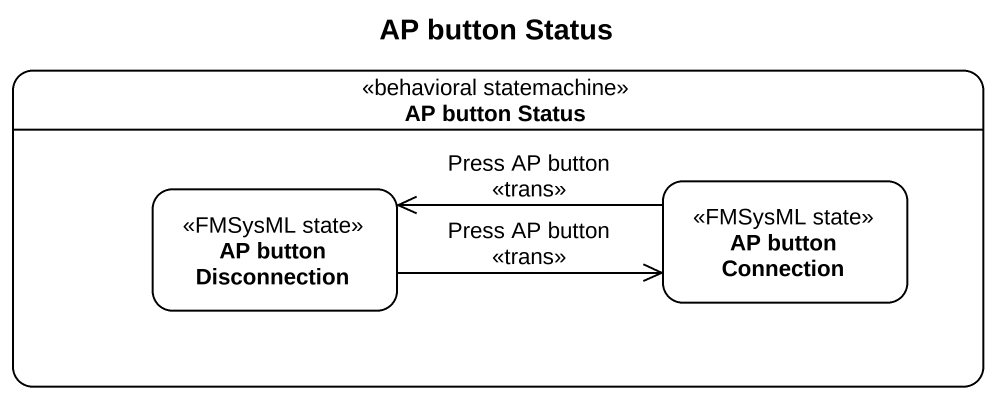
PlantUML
@startuml
title AP button Status
hide empty description
state "AP button Status" as AP_button_Status <<behavioral statemachine>> {
  state "AP button Disconnection" as AP_button_Disconnection <<FMSysML state>>
  state "AP button Connection" as AP_button_Connection <<FMSysML state>>
}
AP_button_Disconnection -right-> AP_button_Connection : Press AP button\n<<trans>>
AP_button_Connection -left-> AP_button_Disconnection : Press AP button\n<<trans>>
@enduml
